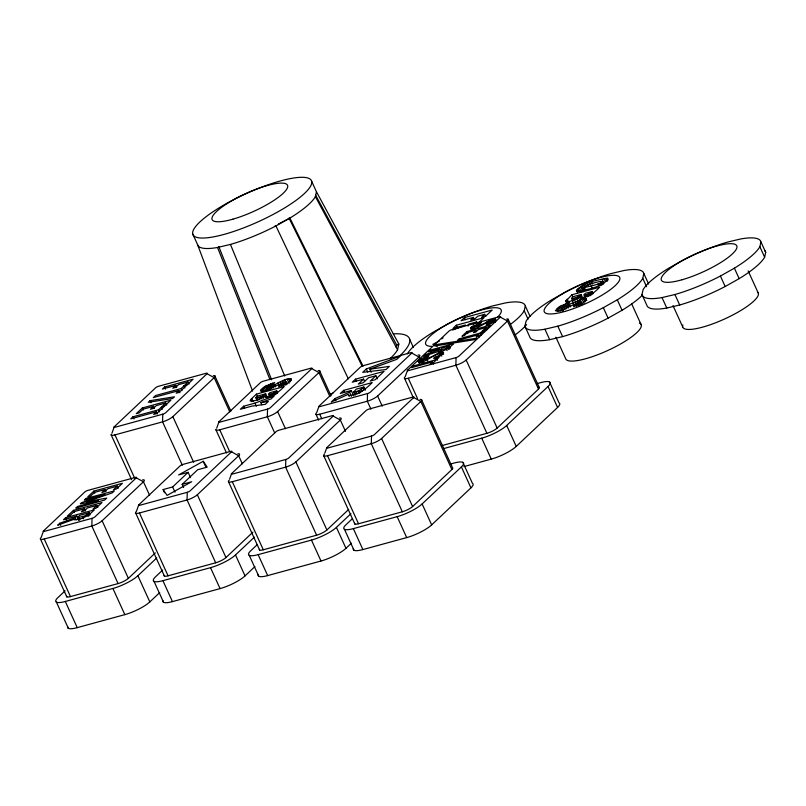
<?xml version="1.0" encoding="UTF-8"?>
<svg xmlns="http://www.w3.org/2000/svg" width="806" height="806" viewBox="0 0 806 806"><rect width="100%" height="100%" fill="white"/><g stroke="black" fill="none" stroke-linecap="round" stroke-linejoin="round"><path stroke-width="1.21" d="M149.624 495.337L143.448 481.787L136.305 477.857L94.967 516.837A2.368 0.554 -24.5 0 1 92.035 518.329L91.834 525.996L118.079 583.584A8.282 1.944 -24.5 0 0 128.366 578.355L155.316 552.926M229.791 411.886L214.184 377.651L207.041 373.722L165.704 412.702A2.368 0.554 -24.5 0 1 162.772 414.193L162.57 421.86L182.327 465.223M242.314 463.762L238.677 455.763L231.524 451.834L190.196 490.804A2.368 0.554 -24.5 0 1 187.254 492.305L187.063 499.972L215.686 562.79A8.282 1.944 -24.5 0 0 225.972 557.561L252.923 532.141M329.886 396.552L318.954 372.563L311.801 368.634L270.473 407.614A2.368 0.554 -24.5 0 1 267.532 409.105L267.34 416.783L274.624 432.772M345.492 431.361L340.323 420.017L333.18 416.087L288.739 457.989A2.368 0.554 -24.5 0 1 285.808 459.48L285.606 467.158L316.617 535.204A8.282 1.944 -24.5 0 0 326.904 529.975L348.666 509.452M419.976 359.275L418.949 357.008L411.795 353.078L370.468 392.059A2.368 0.554 -24.5 0 1 367.526 393.55L367.335 401.227L370.931 409.126M451.874 469.525L420.853 401.469L413.71 397.529L374.447 434.565A2.368 0.554 -24.5 0 1 371.506 436.056L371.304 443.733L402.325 511.79A8.282 1.944 -24.5 0 0 412.601 506.551L451.874 469.525A8.282 1.944 -24.5 0 0 452.478 467.641L421.457 399.585M538.509 389.096L507.488 321.04L500.345 317.101L459.007 356.081A2.368 0.554 -24.5 0 1 456.075 357.582L455.874 365.249L486.895 433.306A8.282 1.944 -24.5 0 0 497.171 428.077L538.509 389.096A8.282 1.944 -24.5 0 0 537.733 387.061M78.897 519.779L77.97 517.15L79.734 515.316L89.184 512.727L90.131 514.822M441.174 352.192L440.237 349.663L441.678 348.162L449.405 346.056L450.363 348.142M576.492 290.523L576.814 291.369C587.544 289.505 600.43 287.682 608.097 279.078L607.764 278.241C597.055 280.145 584.159 281.929 576.492 290.523L577.449 292.618M192.745 234.022L197.51 244.49A65.105 15.314 -24.5 0 0 217.539 247.472L230.435 244.419A65.105 15.314 -24.5 0 0 275.934 225.942L289.908 218.073A65.105 15.314 -24.5 0 0 315.378 196.614L316.456 191.798L311.68 181.33A65.105 15.314 -24.5 0 0 219.282 207.746A65.105 15.314 -24.5 0 0 225.67 233.952A65.105 15.314 -24.5 0 0 311.68 181.33M396.23 347.346L396.743 345.069L315.549 195.022M390.044 358.65A76.943 18.095 -24.5 0 0 397.57 349.744L398.839 344.051L316.456 191.798M510.48 324.344A65.105 15.314 -24.5 0 0 524.212 310.743L525.29 305.937A65.105 15.314 -24.5 0 0 505.261 302.955L492.365 306.008A65.105 15.314 -24.5 0 0 446.867 324.486L432.893 332.354A65.105 15.314 -24.5 0 0 407.423 353.814M642.493 295.097A65.105 15.314 -24.5 0 1 622.071 310.28L608.097 318.138A65.105 15.314 -24.5 0 1 562.598 336.626L549.702 339.679A65.105 15.314 -24.5 0 1 529.673 336.696L524.908 326.229L525.975 321.413A65.105 15.314 -24.5 0 1 551.445 299.953L565.419 292.084A65.105 15.314 -24.5 0 1 579.585 285.243M646.583 286.724L642.775 278.342L643.843 273.526A65.105 15.314 -24.5 0 0 623.814 270.554L610.918 273.607A65.105 15.314 -24.5 0 0 580.683 284.75M641.989 294.593L643.057 289.777A65.105 15.314 -24.5 0 1 668.527 268.317L682.501 260.449A65.105 15.314 -24.5 0 1 727.999 241.971L740.905 238.919A65.105 15.314 -24.5 0 1 760.924 241.901L765.7 252.369L764.632 257.185A65.105 15.314 -24.5 0 1 739.162 278.644L725.178 286.513A65.105 15.314 -24.5 0 1 679.69 304.99L666.784 308.043A65.105 15.314 -24.5 0 1 646.755 305.061L641.989 294.593A65.105 15.314 -24.5 0 0 662.018 297.575L674.914 294.522A65.105 15.314 -24.5 0 0 720.413 276.035L734.387 268.176A65.105 15.314 -24.5 0 0 759.857 246.707L760.924 241.901M580.249 296.87L580.411 297.928C588.037 297.364 594.586 292.669 599.624 287.208L571.847 294.805L565.57 301.484L567.474 301.958L573.6 300.366L580.249 296.87L581.207 298.955M355.224 395.202L353.794 392.059L356.192 389.147L363.909 387.041L365.34 390.185M136.305 477.857A2.368 0.554 -24.5 0 0 135.438 477.404L87.824 490.411A2.368 0.554 -24.5 0 0 84.882 491.912L43.554 530.882L41.177 537.421A8.282 1.944 -24.5 0 0 44.229 539.013L70.465 596.591L118.079 583.584M111.913 433.285L114.291 426.757L155.618 387.777A2.368 0.554 -24.5 0 1 158.56 386.276L206.175 373.269A2.368 0.554 -24.5 0 1 207.041 373.722M231.524 451.834A2.368 0.554 -24.5 0 0 230.657 451.37L183.043 464.387A2.368 0.554 -24.5 0 0 180.111 465.878L138.773 504.858L136.395 511.397A8.282 1.944 -24.5 0 0 139.448 512.989L168.071 575.806L215.686 562.79M216.673 428.208L219.051 421.669L260.388 382.689A2.368 0.554 -24.5 0 1 263.32 381.188L310.935 368.181A2.368 0.554 -24.5 0 1 311.801 368.634M229.629 479.046L231.614 473.606L276.045 431.704A2.368 0.554 -24.5 0 1 278.977 430.203L332.304 415.634A2.368 0.554 -24.5 0 1 333.18 416.087M318.652 407.201L316.667 412.652A8.282 1.944 -24.5 0 0 319.72 414.234L321.775 418.757M324.848 453.022L326.833 447.582L366.095 410.546A2.368 0.554 -24.5 0 1 369.037 409.055L412.833 397.076A2.368 0.554 -24.5 0 1 413.71 397.529M500.345 317.101A2.368 0.554 -24.5 0 0 499.478 316.647L451.864 329.664A2.368 0.554 -24.5 0 0 448.922 331.155L407.594 370.135L405.216 376.674A8.282 1.944 -24.5 0 0 408.269 378.266L417.568 398.678M267.209 390.124L266.383 387.575L272.64 384.976L274.695 382.507L265.345 386.215L260.409 390.698L262.857 391.212L267.219 389.993L284.558 381.984L286.039 381.923L286.996 384.019M440.842 354.046L438.726 355.708L434.505 357.27L433.749 358.479C438.958 358.166 450.836 348.686 437.356 353.552C435.26 356.272 407.725 366.216 428.177 356.897L428.963 355.637C427.17 356.101 414.788 360.574 419.241 362.438C425.749 363.496 439.149 348.595 441.789 356.141M470.533 328.062C472.376 332.415 484.325 322.944 487.559 322.36C496.184 318.068 492.557 323.135 486.784 324.083L486.028 325.292C491.237 324.989 503.105 315.509 489.635 320.375C487.539 323.085 460.004 333.029 480.457 323.72L481.242 322.46L471.943 326.752L470.533 328.062L471.48 330.158M266.141 387.888C274.886 386.779 282.15 378.205 291.429 378.699L291.026 380.261L287.843 382.961L278.584 386.799L280.8 384.271L286.039 381.923M580.975 301.918L575.736 304.265L573.519 306.794L582.778 302.955L585.962 300.265L586.375 298.694C579.151 298.552 548.503 314.622 567.585 304.98L569.64 302.502L560.291 306.209L555.354 310.703L557.802 311.207L562.155 309.998L579.504 301.978L580.975 301.918L581.932 304.013M439.441 340.978L432.882 344.303L433.749 345.431M250.817 399.484L250.122 400.824L252.026 401.307L258.162 399.705L264.801 396.209L264.973 397.277C272.589 396.703 279.138 392.008 284.175 386.548L256.399 394.144L250.817 399.484L251.774 401.579M582.003 288.004C616.237 281.213 600.913 277.687 582.003 288.004L582.96 290.1M257.074 400.018L255.986 397.56L257.356 396.109L265.688 393.832L267.592 398.023M581.136 294.492C580.018 296.729 569.006 300.85 572.804 296.769L581.136 294.492L582.567 297.636M276.73 390.819C275.783 392.804 266.061 396.512 269.738 392.724L276.73 390.819L277.687 392.905M592.178 291.47C591.231 293.465 581.509 297.172 585.176 293.384L592.178 291.47L593.125 293.565M156.414 411.826L153.674 414.415L156.636 413.599L164.353 406.325L161.381 407.141L158.57 409.791L132.97 416.793L130.804 418.828L156.414 411.826L157.361 413.921M166.741 405.086L165.784 402.99L161.946 406.617L164.908 405.801L170.912 400.139L142.35 407.947L136.295 413.649L139.156 412.863L143.045 409.206L153.513 406.345L154.47 408.44M150.057 400.673L148.294 402.335L172.675 398.476L174.449 396.804L150.057 400.673L151.014 402.768M189.047 384.119L188.09 382.024L184.262 385.631L187.123 384.855L193.108 379.203L164.545 387.011L162.379 389.056L175.748 385.399L176.705 387.495M153.513 406.345L150.4 409.287L153.221 408.511L156.334 405.569L165.784 402.99M175.748 385.399L172.776 388.2L175.597 387.424L178.569 384.623L188.09 382.024M178.912 390.608L176.182 393.187L179.144 392.381L186.851 385.107L183.889 385.913L181.078 388.573L155.477 395.565L153.311 397.61L178.912 390.608L179.869 392.703M76.872 516.092L75.19 517.684L59.755 523.255L57.669 525.22L74.192 519.235L74.212 519.789C81.839 519.759 89.113 515.467 94.201 509.906L65.629 517.714L63.473 519.759L76.872 516.092L78.776 520.283M97.818 507.508L96.861 505.412L93.012 509.039L95.985 508.233L101.989 502.561L73.417 510.369L67.372 516.072L70.233 515.296L74.112 511.629L84.59 508.767L85.547 510.863M77.537 506.49L75.794 508.133L104.649 500.052L106.755 498.068L86.333 501.806L112.246 492.889L114.371 490.884L86.091 498.42L84.328 500.083L104.891 494.582L81.557 502.702L80.328 503.861L98.443 500.657L77.537 506.49L78.494 508.586M118.23 488.255L117.283 486.159L113.434 489.786L116.396 488.97L122.401 483.308L93.839 491.116L87.794 496.818L90.645 496.033L94.534 492.375L105.012 489.514L105.959 491.61M111.037 434.454A8.282 1.944 -24.5 0 0 114.966 434.877L162.57 421.86A8.282 1.944 -24.5 0 0 172.857 416.631L214.184 377.651A8.282 1.944 -24.5 0 0 213.419 375.626M84.59 508.767L81.466 511.709L84.298 510.933L87.411 507.992L96.861 505.412M105.012 489.514L101.888 492.456L104.709 491.68L107.833 488.738L117.283 486.159M77.94 517.684L85.164 515.78L89.184 512.727M44.229 539.013L91.834 525.996A8.282 1.944 -24.5 0 0 102.12 520.767L143.448 481.787A8.282 1.944 -24.5 0 0 142.682 479.761M260.842 402.668L271.058 398.92L274.201 395.958L254.908 403.151L243.563 406.254L240.359 409.267L251.714 406.164L265.325 404.33L268.338 401.479L260.842 402.668L261.799 404.763M256.117 397.922L262.534 396.169L265.688 393.832M164.545 492.698L163.114 489.554L172.635 486.955L188.141 472.336L190.528 477.575M65.084 590.828L57.901 597.609A20.12 4.735 -24.5 0 0 65.306 601.467L77.235 627.642L124.839 614.635A20.12 4.735 -24.5 0 0 149.815 601.921L159.699 592.601M183.597 487.489L182.166 484.356L197.661 469.737L207.182 467.137L203.233 461.294L178.62 474.935L188.141 472.336M215.796 429.366A8.282 1.944 -24.5 0 0 219.726 429.789L267.34 416.783A8.282 1.944 -24.5 0 0 277.617 411.544L318.954 372.563A8.282 1.944 -24.5 0 0 318.179 370.538M139.448 512.989L187.063 499.972A8.282 1.944 -24.5 0 0 197.339 494.743L238.677 455.763A8.282 1.944 -24.5 0 0 237.901 453.738M65.306 601.467L112.911 588.461A20.12 4.735 -24.5 0 0 137.886 575.746L156.757 557.953M353.653 395.726L351.265 390.497L349.522 392.149L334.853 398.627L331.206 402.073L348.212 394.366L349.169 396.461M348.212 394.366L349.149 395.534C358.297 394.93 366.055 388.996 372.16 382.588L343.598 390.386L340.303 393.489L351.265 390.497M377.309 378.891L375.878 375.747L370.226 381.077L375.193 379.727L384.079 371.344L355.506 379.152L352.272 382.205L363.566 379.112L364.524 381.208M369.783 369.219L396.824 359.325L400.139 356.202L366.317 368.967L362.73 372.342L386.024 369.511L389.348 366.377L369.783 369.219L371.213 372.362M363.566 379.112L358.307 384.079L363.254 382.719L368.513 377.762L375.878 375.747M162.691 570.043L155.508 576.824A20.12 4.735 -24.5 0 0 162.913 580.683L172.454 601.619L220.058 588.602A20.12 4.735 -24.5 0 0 245.034 575.897L254.918 566.578M353.794 392.059L358.872 390.88L363.909 387.041M229.236 480.134A8.282 1.944 -24.5 0 0 232.279 481.726L285.606 467.158A8.282 1.944 -24.5 0 0 295.893 461.919L340.323 420.017A8.282 1.944 -24.5 0 0 339.548 417.992M319.72 414.234L367.335 401.227A8.282 1.944 -24.5 0 0 377.611 395.988L418.949 357.008A8.282 1.944 -24.5 0 0 418.173 354.983M478.693 322.682L484.104 317.645L456.327 325.231L453.002 328.374L465.445 324.969L452.74 330.007M485.655 316.395L484.698 314.3L481.525 317.302L485.665 316.164L492.184 310.028L464.407 317.614L461.072 320.758L473.414 317.383L474.371 319.478M439.351 348.797L437.97 350.096L425.367 354.65L423.654 356.262L437.174 351.819C443.401 351.799 449.345 348.293 453.506 343.749L430.162 350.126L428.399 351.799L439.351 348.797L440.781 351.94M436.217 344.595L434.746 345.976L475.379 339.548L476.86 338.147L436.217 344.595L437.174 346.681M473.414 317.383L470.644 320.002L474.935 318.823L477.706 316.214L484.698 314.3M432.51 361.924L430.273 364.04L432.691 363.375L438.998 357.431L436.57 358.096L434.273 360.262L413.357 365.984L411.584 367.647L432.51 361.924L433.467 364.02M440.217 350.106L446.121 348.545L449.405 346.056M477.615 324.002L476.658 321.906L473.334 324.395M478.421 334.752L476.185 336.858L478.603 336.193L484.91 330.248L482.482 330.913L480.185 333.08L459.269 338.802L457.496 340.464L478.421 334.752L479.379 336.848M486.078 327.518L482.935 330.49L485.363 329.825L490.27 325.191L466.926 331.578L461.989 336.233L464.316 335.598L467.49 332.606L476.054 330.269L473.505 332.666L475.812 332.042L478.361 329.634L486.078 327.518L487.036 329.614M162.913 580.683L210.517 567.666A20.12 4.735 -24.5 0 0 235.493 554.961L254.364 537.159M257.074 544.806L250.726 550.79A20.12 4.735 -24.5 0 0 258.132 554.649L267.673 575.595L321 561.016A20.12 4.735 -24.5 0 0 345.965 548.312L351.406 543.184M324.455 454.11A8.282 1.944 -24.5 0 0 327.508 455.702L371.304 443.733A8.282 1.944 -24.5 0 0 381.591 438.494L420.853 401.469A8.282 1.944 -24.5 0 0 420.077 399.444M408.269 378.266L455.874 365.249A8.282 1.944 -24.5 0 0 466.16 360.02L507.488 321.04A8.282 1.944 -24.5 0 0 506.722 319.015M258.132 554.649L311.459 540.08A20.12 4.735 -24.5 0 0 336.424 527.376L350.932 513.694M352.343 518.742L345.945 524.766A20.12 4.735 -24.5 0 0 353.35 528.625L362.891 549.571L406.698 537.602A20.12 4.735 -24.5 0 0 431.663 524.887L470.936 487.862A20.12 4.735 -24.5 0 0 472.407 483.298L462.856 462.362M353.35 528.625L397.156 516.656A20.12 4.735 -24.5 0 0 422.122 503.952L461.395 466.916L470.936 487.862M443.632 448.589L481.726 438.182A20.12 4.735 -24.5 0 0 506.692 425.467L548.03 386.487L557.571 407.433L516.233 446.413A20.12 4.735 -24.5 0 1 491.267 459.118L463.893 466.603M441.708 338.842L443.099 337.815M278.272 224.118L289.908 218.073L363.032 366.136M524.908 326.229A65.105 15.314 -24.5 0 0 544.927 329.211L557.833 326.158A65.105 15.314 -24.5 0 0 603.321 307.67L617.305 299.802A65.105 15.314 -24.5 0 0 642.775 278.342M396.743 345.069L398.839 344.051M476.658 321.906L468.981 324.012L467.44 325.624L468.538 325.886M582.688 297.726L585.096 297.061M162.772 414.193L115.157 427.21A2.368 0.554 -24.5 0 1 114.291 426.757M267.532 409.105L219.927 422.122A2.368 0.554 -24.5 0 1 219.051 421.669M456.075 357.582L408.461 370.589A2.368 0.554 -24.5 0 1 407.594 370.135M367.526 393.55L319.922 406.567A2.368 0.554 -24.5 0 1 319.045 406.113L360.383 367.133A2.368 0.554 -24.5 0 1 363.315 365.642L410.929 352.625A2.368 0.554 -24.5 0 1 411.795 353.078M537.048 383.606L540.625 382.628A20.12 4.735 -24.5 0 1 548.03 386.487M182.166 484.356L191.687 481.746L167.064 495.398L163.114 489.554M285.808 459.48L232.481 474.059A2.368 0.554 -24.5 0 1 231.614 473.606M371.506 436.056L327.699 448.035A2.368 0.554 -24.5 0 1 326.833 447.582M92.035 518.329L44.421 531.345A2.368 0.554 -24.5 0 1 43.554 530.882M187.254 492.305L139.65 505.312A2.368 0.554 -24.5 0 1 138.773 504.858M441.658 445.668L486.895 433.306M450.433 464.034L453.99 463.057A20.12 4.735 -24.5 0 1 461.395 466.916M259.371 549.36A8.282 1.944 -24.5 0 0 263.3 549.783L316.617 535.204M354.59 523.336A8.282 1.944 -24.5 0 0 358.519 523.759L402.325 511.79M275.048 225.932L275.934 225.942L348.273 378.739M315.378 196.614L397.57 349.744M289.022 218.073L362.146 366.125M759.857 246.707L764.632 257.185M748.159 270.927L758.386 293.354M734.387 268.176L739.162 278.644M720.413 276.035L725.178 286.513M674.914 294.522L679.69 304.99M672.99 305.575L682.702 326.893M662.018 297.575L666.784 308.043M643.843 273.526L648.618 284.004M631.592 303.681L641.304 324.989M617.305 299.802L622.071 310.28M606.948 278.161L607.905 280.256M605.719 278.272L607.15 281.415M604.077 278.594L605.508 281.737M602.022 279.118L603.926 283.299M602.596 281.606L603.553 283.702M602.263 281.475L603.22 283.571M602.263 282.07L603.22 284.165M601.467 282.684L602.414 284.78M600.48 283.188L601.427 285.284M599.281 283.621L600.238 285.717M597.851 284.055L598.808 286.15M591.695 281.939L592.652 284.024M603.321 307.67L608.097 318.138M591.171 285.878L592.118 287.974M589.508 282.574L590.455 284.669M591.594 292.014L592.551 294.109M587.463 283.269L588.41 285.364M590.566 292.85L591.523 294.946M585.559 284.004L586.506 286.1M589.327 293.585L590.284 295.681M583.796 284.79L584.753 286.886M587.937 294.21L588.894 296.306M584.481 287.712L585.428 289.807M582.184 285.636L583.141 287.732M586.375 294.714L587.332 296.81M583.181 288.024L584.138 290.12M582.375 287.51L583.332 289.606M582.305 288.155L583.252 290.251M584.834 295.077L585.791 297.162M580.683 286.573L583.07 291.812M585.821 298.522L586.768 300.608M583.866 294.774L585.418 298.25M584.924 298.532L585.871 300.628M579.292 287.591L581.207 291.782M583.685 298.724L585.116 301.867M578.023 288.699L579.454 291.843M580.441 295.137L581.872 298.28M582.103 299.117L584.007 303.298M577.025 289.737L577.973 291.832M579.292 296.074L580.239 298.17M580.753 301.787L581.71 303.882M579.746 299.842L581.72 304.325M577.973 296.83L578.93 298.915M580.229 301.817L581.176 303.912M579.081 303.207L580.038 305.303M576.33 297.505L577.287 299.59M577.559 300.688L578.507 302.784M577.67 303.691L578.627 305.786M574.204 298.16L575.162 300.245M575.323 301.736L576.28 303.822M571.847 294.805L572.794 296.89M575.736 304.265L576.693 306.361M572.502 298.552L573.449 300.638M571.434 298.22L572.865 301.363M572.844 303.006L573.791 305.101M567.212 299.167L568.643 302.31M569.449 304.799L570.396 306.895M566.265 300.144L567.223 302.24M567.394 303.187L568.351 305.283M565.721 300.91L566.678 303.006M567.414 305.857L568.361 307.952M565.349 303.892L566.296 305.988M565.691 306.663L566.648 308.758M563.475 304.628L564.432 306.723M564.109 307.298L565.066 309.393M561.802 305.393L562.759 307.489M562.507 307.811L563.465 309.907M561.319 307.57L563.102 311.146M561.198 308.023L562.628 311.166M560.291 306.209L562.195 310.401M558.901 307.086L560.805 311.277M557.631 308.013L559.062 311.156M556.493 309L557.45 311.096M557.833 326.158L562.598 336.626M555.898 337.21L565.611 358.529A41.428 9.743 -24.5 0 0 610.726 349.109A41.428 9.743 -24.5 0 0 639.41 323.075M544.927 329.211L549.702 339.679M525.29 305.937L530.056 316.405M524.212 310.743L528.031 319.126M549.501 381.933L559.042 402.869A20.12 4.735 -24.5 0 1 557.571 407.433M508.092 319.156L539.113 387.212M494.914 318.874L495.861 320.969M493.997 319.025L495.428 322.168M492.819 319.317L494.259 322.45M489.635 320.375L490.582 322.471M488.093 321.05L489.051 323.146M486.441 321.876L487.398 323.962M480.185 333.08L481.142 335.175M473.908 327.589L474.855 329.684M472.941 326.037L474.371 329.18M473.213 327.307L474.26 329.664M471.943 326.752L472.89 328.838M471.077 327.488L472.034 329.583M464.407 317.614L465.354 319.71M466.926 331.578L467.883 333.664M506.692 425.467L516.233 446.413M456.327 325.231L457.284 327.327M459.269 338.802L460.216 340.898M466.16 360.02L497.171 428.077M448.62 346.792L449.577 348.887M447.814 347.487L448.771 349.582M446.121 348.545L447.078 350.64M442.635 352.061L443.592 354.156M481.726 438.182L491.267 459.118M441.023 350.136L441.97 352.232M441.718 352.212L442.675 354.308M440.499 350.167L441.456 352.262M440.55 352.494L441.507 354.59M437.97 350.096L438.927 352.192M436.419 356.655L437.376 358.741M436.57 358.096L437.527 360.191M430.162 350.126L431.119 352.222M425.86 356.675L427.774 360.997M422.717 360.534L423.664 362.629M420.661 359.214L422.092 362.357M420.934 360.484L421.891 362.579M419.664 359.929L420.621 362.025M409.65 339.266L413.297 347.275M418.798 360.665L419.755 362.76M418.254 361.249L419.211 363.345M404.612 378.548L413.397 397.832M366.317 368.967L367.748 372.11M377.611 395.988L382.245 406.153M422.122 503.952L431.663 524.887M362.912 387.978L363.869 390.074M361.32 389.338L362.277 391.434M355.506 379.152L356.464 381.248M359.708 390.426L360.665 392.522M381.591 438.494L412.601 506.551M358.872 390.88L359.829 392.965M357.985 391.283L358.942 393.368M356.061 391.938L357.008 394.023M354.459 392.25L355.416 394.336M354.015 392.21L354.962 394.305M349.522 392.149L351.426 396.33M343.598 390.386L344.545 392.482M397.156 516.656L406.698 537.602M334.853 398.627L335.81 400.723M319.559 370.689L331.004 395.817M316.063 414.526L318.642 420.168M327.508 455.702L358.519 523.759M289.979 378.538L290.936 380.623M288.739 378.729L290.17 381.873M323.851 455.995L354.862 524.041M287.158 379.112L289.072 383.303M284.81 379.848L286.241 382.981M285.828 382.235L286.785 384.331M285.123 382.749L286.08 384.845M284.135 383.203L285.092 385.298M282.614 380.694L283.571 382.79M282.735 383.696L283.682 385.782M280.387 381.732L281.344 383.827M280.8 384.271L281.747 386.366M277.899 383.001L278.856 385.097M344.474 529.33L354.025 550.266M274.503 384.805L275.461 386.9M272.458 383.193L273.415 385.278M276.156 391.363L277.103 393.449M272.468 385.852L273.425 387.948M275.118 392.19L276.075 394.285M336.424 527.376L345.965 548.312M270.403 383.898L271.36 385.993M273.879 392.925L274.836 395.021M270.756 386.668L271.713 388.764M268.539 384.633L269.496 386.729M272.488 393.55L273.446 395.645M269.174 387.303L270.121 389.399M266.857 385.399L267.814 387.495M270.927 394.063L271.884 396.149M267.562 387.807L268.519 389.903M277.617 411.544L285.425 428.681M266.383 387.575L267.693 390.094M269.385 394.416L270.342 396.512M265.345 386.215L267.26 390.406M268.418 394.114L269.496 396.542M263.955 387.092L265.869 391.273M262.696 388.018L264.126 391.162M295.893 461.919L326.904 529.975M265.003 394.487L266.433 397.62M261.547 389.006L262.504 391.101M260.681 389.983L261.638 392.079M262.534 396.169L263.481 398.265M260.882 396.844L261.839 398.94M258.756 397.499L259.713 399.595M256.399 394.144L257.356 396.24M257.054 397.892L258.011 399.978M255.986 397.56L256.943 399.655M254.908 403.151L256.338 406.284M251.764 398.507L253.195 401.65M311.459 540.08L321 561.016M243.563 406.254L244.51 408.34M214.789 375.777L230.909 411.141M219.726 429.789L229.619 451.491M216.068 430.082L226.486 452.922M232.279 481.726L263.3 549.783M228.632 482.018L259.643 550.075M183.889 385.913L184.846 388.008M181.078 388.573L182.035 390.658M249.256 555.354L258.797 576.3M203.233 461.294L206.094 467.571M164.545 387.011L165.502 389.107M172.857 416.631L193.652 462.271M235.493 554.961L245.034 575.897M161.381 407.141L162.338 409.236M158.57 409.791L159.528 411.886M197.339 494.743L225.972 557.561M142.35 407.947L143.297 410.042M210.517 567.666L220.058 588.602M172.635 486.955L175.023 492.194M132.97 416.793L133.927 418.878M114.966 434.877L134.723 478.23M111.309 435.169L131.59 479.661M135.791 513.281L164.424 576.099M154.037 581.378L163.578 602.324M137.886 575.746L149.815 601.921M93.839 491.116L94.796 493.212M102.12 520.767L128.366 578.355M86.091 498.42L87.048 500.516M88.227 513.634L89.174 515.729M87.239 514.48L88.186 516.575M82.655 516.767L83.602 518.863M112.911 588.461L124.839 614.635M78.917 517.724L79.875 519.82M78.283 517.764L79.24 519.86M73.417 510.369L74.374 512.465M75.19 517.684L76.147 519.769M65.629 517.714L66.586 519.81M59.755 523.255L60.712 525.351M40.572 539.305L66.817 596.883M56.43 602.173L68.359 628.348M230.435 244.419L284.699 375.979M218.809 246.596L271.622 379.767M217.539 247.472L269.889 379.475M197.51 244.49L252.55 391.081M362.891 549.571A20.12 4.735 -24.5 0 1 353.36 548.543M70.465 596.591A8.282 1.944 -24.5 0 1 66.545 596.178M77.235 627.642A20.12 4.735 -24.5 0 1 67.694 626.615M526.57 324.657A65.105 15.314 -24.5 0 1 515.246 334.812M431.835 346.379A41.428 9.743 -24.5 0 1 461.082 317.423A41.428 9.743 -24.5 0 1 497.383 317.342M168.071 575.806A8.282 1.944 -24.5 0 1 164.152 575.383M172.454 601.619A20.12 4.735 -24.5 0 1 162.923 600.591M757.408 291.943A41.428 9.743 -24.5 0 1 722.891 319.75A41.428 9.743 -24.5 0 1 682.863 324.959M764.713 250.616A65.105 15.314 -24.5 0 1 765.7 252.369M267.673 575.595A20.12 4.735 -24.5 0 1 258.142 574.567M393.197 333.855A88.781 20.875 -24.5 0 1 398.99 356.584M332.908 393.066A76.943 18.095 -24.5 0 1 330.621 394.074M682.178 279.732A41.428 9.743 -24.5 0 0 736.916 246.243A41.428 9.743 -24.5 0 0 678.118 263.058A41.428 9.743 -24.5 0 0 682.178 279.732M565.097 311.368A41.428 9.743 -24.5 0 0 619.834 277.879A41.428 9.743 -24.5 0 0 561.036 294.694A41.428 9.743 -24.5 0 0 565.097 311.368M232.934 219.161A41.428 9.743 -24.5 0 0 287.671 185.672A41.428 9.743 -24.5 0 0 228.874 202.487A41.428 9.743 -24.5 0 0 232.934 219.161"/></g></svg>
